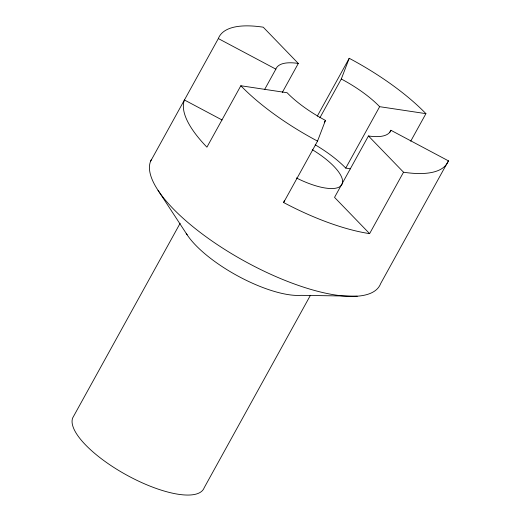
<?xml version="1.0" encoding="UTF-8"?>
<svg xmlns="http://www.w3.org/2000/svg" width="521" height="521" viewBox="0 0 521 521"><rect width="100%" height="100%" fill="white"/><g stroke="black" fill="none" stroke-linecap="round" stroke-linejoin="round"><path stroke-width="0.78" d="M151.507 159.328A130.406 43.959 28.9 0 0 246.733 262.343A130.406 43.959 28.9 0 0 380.604 283.678L448.418 160.846A130.406 43.959 28.9 0 1 403.521 172.217L369.617 233.636A130.406 43.959 28.9 0 1 283.632 202.532L284.479 200.311M283.632 202.532L317.536 141.113L325.456 120.41A65.203 21.98 28.9 0 1 287.104 92.731L240.832 85.75L206.922 147.169A130.406 43.959 28.9 0 1 184.434 99.98L222.07 119.986M319.861 117.824L341.301 78.997L349.22 58.293A130.406 43.959 28.9 0 1 425.924 113.656L410.724 141.184M150.53 161.399L218.338 38.567A130.406 43.959 28.9 0 1 263.235 27.19L298.305 63.445L282.33 92.393M180.136 223.288L72.686 417.927A74.516 25.119 28.9 0 0 129.371 476.526A74.516 25.119 28.9 0 0 204.16 487.799L310.431 295.29M264.557 89.605L275.856 69.137A65.203 21.98 28.9 0 1 298.305 63.445M317.263 116.183L349.22 58.293M324.283 122.526L325.456 120.41M315.185 144.792A65.203 21.98 28.9 0 1 345.749 168.101L379.653 106.681L425.924 113.656M448.418 160.846L390.9 130.276A65.203 21.98 28.9 0 1 368.451 135.961L334.541 197.381L369.617 233.636M389.728 132.393L390.9 130.276M357.269 296.195L301.021 295.342A74.516 25.119 28.9 0 1 238.247 276.208A74.516 25.119 28.9 0 1 186.205 233.323M345.749 168.101L350.535 168.817M218.338 38.567L275.856 69.137M368.451 135.961L403.521 172.217M158.019 190.295L187.156 234.828M317.536 141.113A130.406 43.959 28.9 0 1 240.832 85.75M312.248 149.651A48.433 16.327 28.9 0 1 341.861 184.564A48.433 16.327 28.9 0 1 296.384 177.948M341.301 78.997A65.203 21.98 28.9 0 1 379.653 106.681"/></g></svg>
